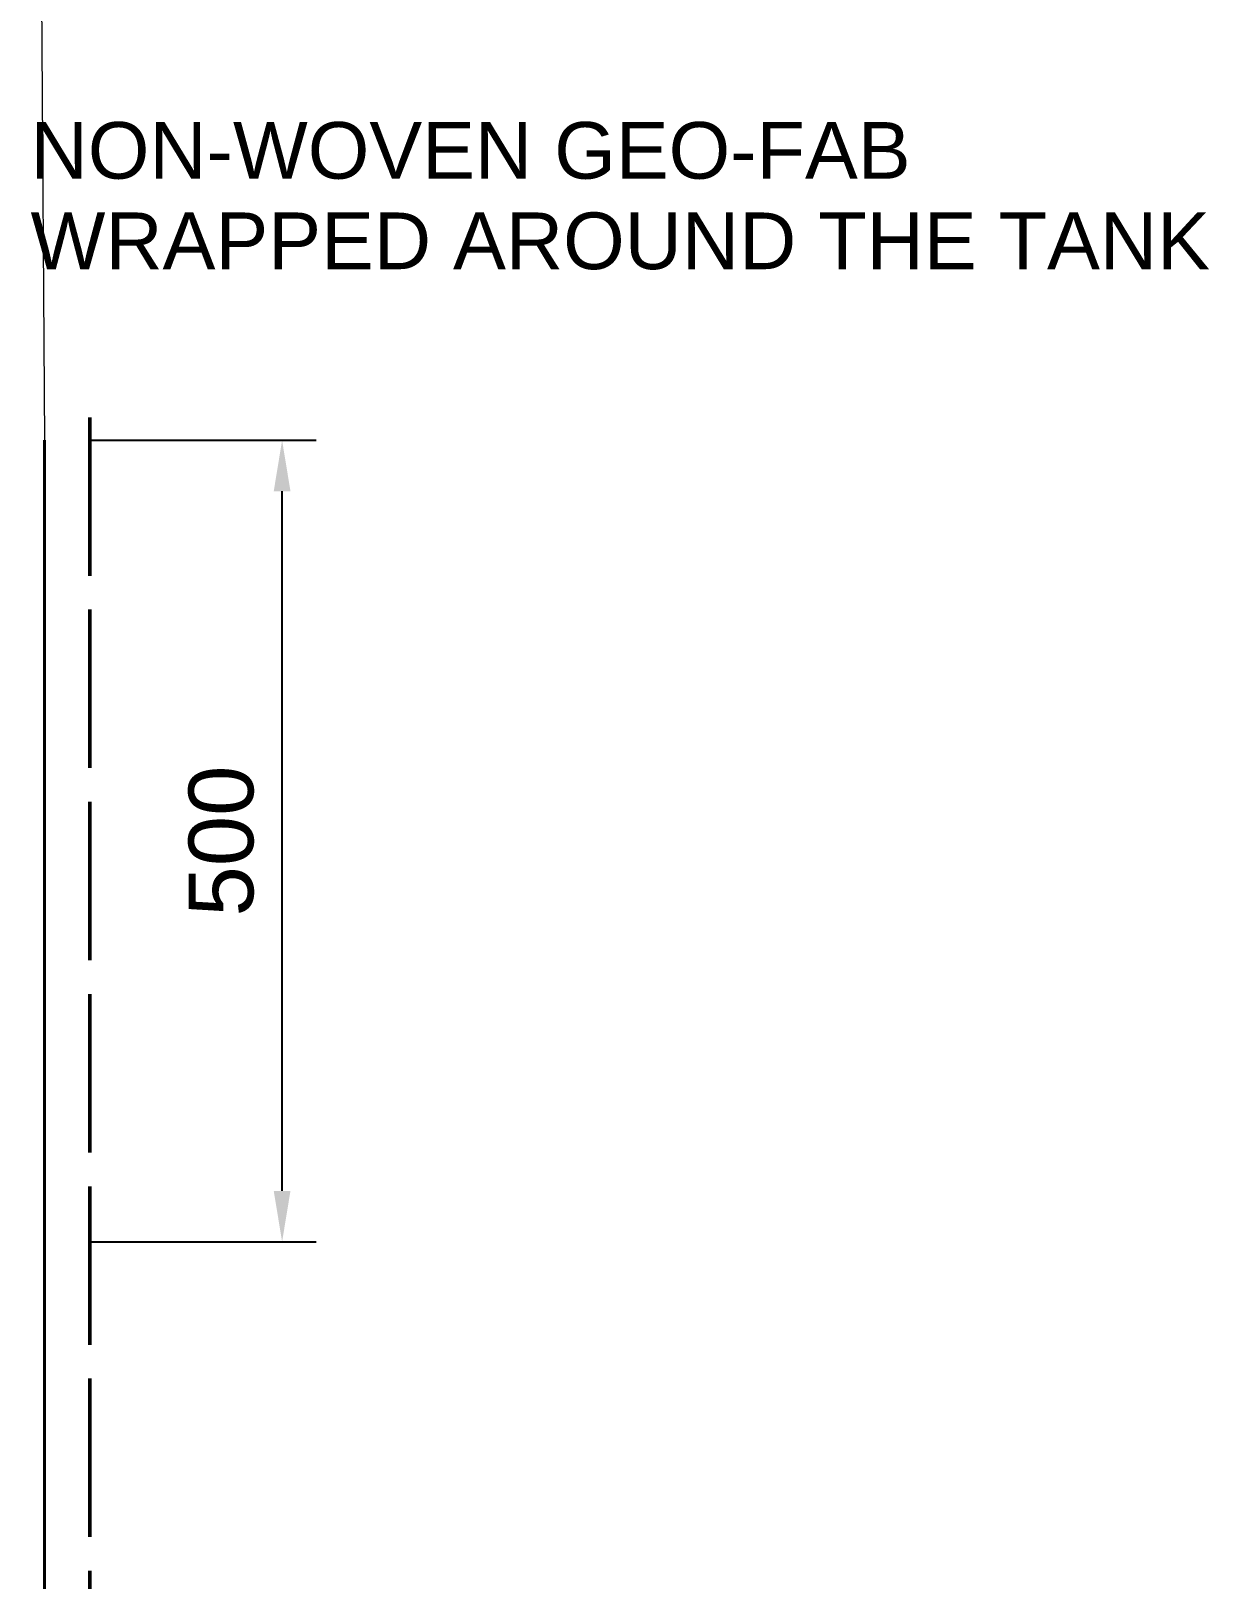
# Model space of a CAD drawing. Header units: millimetres. Extents: x -1751 to 4297, y -1079 to 3281.
# Drawn here: x 3477 to 4212, y 1350 to 2315 of the extents above; entities that cross this region are included whole.
import ezdxf

# ---------------------------------------------------------------- set-up
doc = ezdxf.new("R2010")
doc.units = ezdxf.units.MM
doc.linetypes.add('DASH_99_21', pattern=[119.944444, 98.777778, -21.166667])
for name, color, linetype in [('ANNOTATIONS', 7, 'Continuous'), ('DIMENSIONS', 7, 'Continuous'), ('GEOFAB', 5, 'Continuous'), ('LEADERS', 7, 'Continuous')]:
    doc.layers.add(name, color=color, linetype=linetype)
doc.styles.add('ARIAL', font='arial.ttf')
doc.dimstyles.get("Standard").update_dxf_attribs({"dimtxt": 2.5, "dimasz": 2.5, "dimexe": 1.25, "dimexo": 0.625, "dimtad": 1, "dimcen": 2.5, "dimazin": 3, "dimtfac": 1, "dimtmove": 0, "dimatfit": 3})

msp = doc.modelspace()

# ---------------------------------------------------------------- linework, layer by layer
at = {"layer": 'GEOFAB', "color": 5, "linetype": 'DASH_99_21', "lineweight": 50}
msp.add_line((3513.5, -63.5), (3513.5, 2088.22), dxfattribs=at)
at = {"layer": 'GEOFAB', "color": 6, "lineweight": 40}
msp.add_line((3485.28, -35.28), (3485.28, 2060), dxfattribs=at)
at = {"layer": 'LEADERS', "lineweight": 18}
msp.add_line((3478.22, 3065.42), (3485.28, 2060), dxfattribs=at)

# ---------------------------------------------------------------- texts
at = {"layer": 'ANNOTATIONS', "style": 'ARIAL'}
for s, p in [('NON-WOVEN GEO-FAB', (3476.6, 2223.22)), ('WRAPPED AROUND THE TANK', (3476.6, 2166.78))]:
    msp.add_text(s, height=35.3624, dxfattribs=at).set_placement(p)

# ---------------------------------------------------------------- dimensions: what is measured, and where the dimension line sits
at = {"layer": 'DIMENSIONS'}
msp.add_linear_dim(base=(3633.44, 1560), p1=(3513.5, 1560), p2=(3513.5, 2060), angle=90, dimstyle='Standard', override={"dimtxt": 40.414222, "dimasz": 31.75, "dimexe": 21.166667, "dimexo": 0, "dimgap": 17.638889, "dimtad": 1, "dimtih": 0, "dimtoh": 0, "dimdec": 0, "dimtxsty": 'ARIAL', "dimclrd": 7, "dimclre": 7, "dimclrt": 7}, dxfattribs=at).render()

doc.saveas('drawing.dxf')
